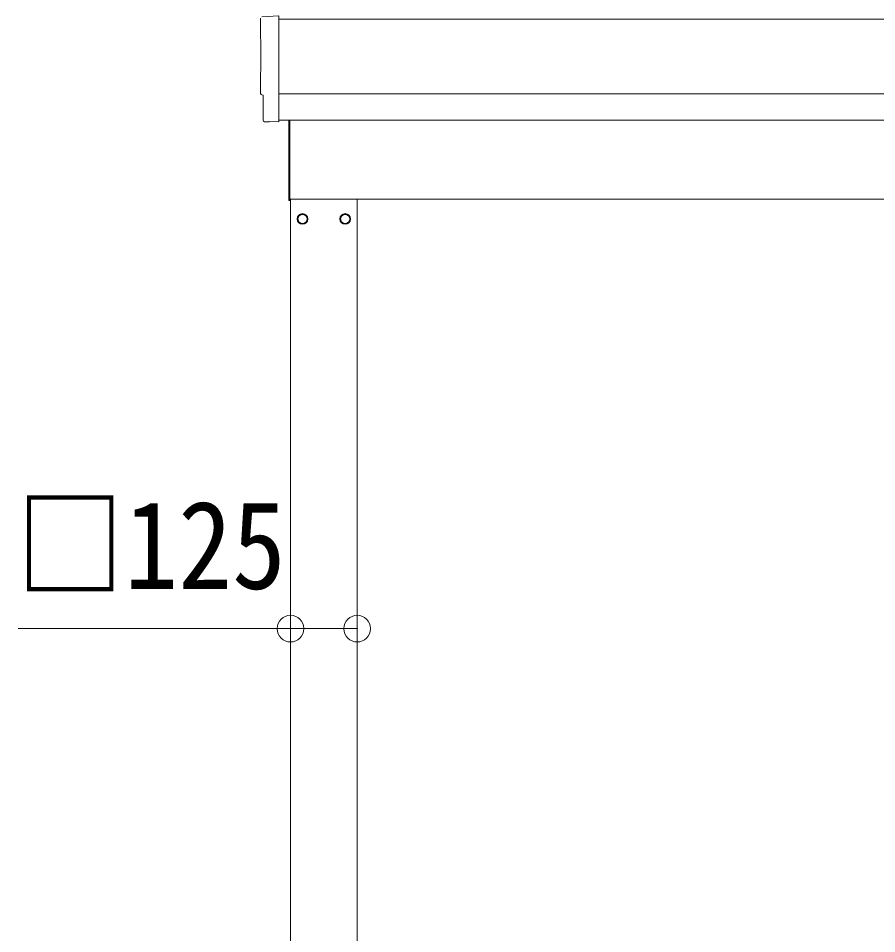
# Model space of a CAD drawing. Units: millimetres at full size, sheet at 1:50; details may follow other scales. Extents: x -14053 to 14053, y -9700 to 9700.
# Drawn here: x -8320 to -6711, y -2971 to -1256 of the extents above; entities that cross this region are included whole.
import ezdxf
from ezdxf.enums import TextEntityAlignment as Align

# ---------------------------------------------------------------- set-up
doc = ezdxf.new("R2010")
doc.units = ezdxf.units.MM
doc.header["$LTSCALE"] = 50
doc.header["$PDMODE"] = 32
doc.header["$PDSIZE"] = 50
doc.layers.add('0-1_Defpoints', color=4, linetype='Continuous', lineweight=9)
doc.layers.add('0-6_PARTS1', color=6, linetype='Continuous', lineweight=9)
doc.styles.add('ＭＳ ゴシック', font='')
doc.styles.get('ＭＳ ゴシック').set_extended_font_data('MS Gothic')

msp = doc.modelspace()

# ---------------------------------------------------------------- linework, layer by layer
at = {"layer": '0-1_Defpoints'}
for p, q in [((-7831.79, -1256.93), (-1789.79, -1256.93)), ((-1789.79, -1396.82), (-7831.79, -1396.82)), ((-7851.42, -1449.67), (-7858.34, -1449.31)), ((-7831.79, -1446.64), (-1789.79, -1446.64)), ((-7831.79, -1448.67), (-7831.79, -1449.67)), ((-7812.79, -1597.05), (-7812.79, -1446.74)), ((-7810.79, -1446.74), (-7810.79, -1597.05)), ((-7810.79, -1594.55), (-1907.55, -1594.55)), ((-7809.79, -4449.55), (-7809.79, -1594.55)), ((-7684.79, -1594.55), (-7684.79, -4449.55)), ((-7810.79, -1597.05), (-7812.79, -1597.05)), ((-7778.69, -1631.3), (-7778.79, -1631.3)), ((-7778.69, -1631.8), (-7778.79, -1631.8)), ((-7715.88, -1631.3), (-7715.78, -1631.3)), ((-7715.88, -1631.8), (-7715.78, -1631.8))]:
    msp.add_line(p, q, dxfattribs=at)
for points in [[(-7863.36, -1252.47), (-7831.79, -1250.82), (-7831.79, -1448.67)], [(-7861.18, -1446.32), (-7861.18, -1399.29), (-7861.78, -1399.29)], [(-7850.68, -1449.4), (-7850.01, -1448.77), (-7831.79, -1449.67)]]:
    msp.add_lwpolyline(points, dxfattribs=at)
for points in [[(-7787.29, -1621.73), (-7795.79, -1626.64), (-7795.79, -1636.46), (-7787.29, -1641.36), (-7778.79, -1636.46), (-7778.79, -1626.64)], [(-7707.29, -1621.73), (-7698.79, -1626.64), (-7698.79, -1636.46), (-7707.29, -1641.36), (-7715.79, -1636.46), (-7715.79, -1626.64)]]:
    msp.add_lwpolyline(points, close=True, dxfattribs=at)
for centre, radius in [((-7787.29, -1631.55), 10), ((-7787.29, -1631.55), 8.5), ((-7707.29, -1631.55), 10), ((-7707.29, -1631.55), 8.5)]:
    msp.add_circle(centre, radius, dxfattribs=at)
for centre, start, end in [((-7787.29, -1631.55), 111.25399, 128.74601), ((-7787.29, -1631.55), 51.25399, 68.74601), ((-7707.29, -1631.55), 111.25399, 128.74601), ((-7707.29, -1631.55), 51.25399, 68.74601), ((-7787.29, -1631.55), 171.25399, 188.74601), ((-7787.29, -1631.55), 231.25399, 248.74601), ((-7787.29, -1631.55), 291.25399, 308.74601), ((-7787.29, -1631.55), 1.66581, 8.74601), ((-7787.29, -1631.55), 351.25399, 358.33419), ((-7707.29, -1631.55), 171.25399, 178.33419), ((-7707.29, -1631.55), 181.66581, 188.74601), ((-7707.29, -1631.55), 231.25399, 248.74601), ((-7707.29, -1631.55), 291.25399, 308.74601), ((-7707.29, -1631.55), 351.25399, 8.74601)]:
    msp.add_arc(centre, 8.6, start, end, dxfattribs=at)
for centre, major_axis, ratio, start_param, end_param in [((-12629.06, -1325.89), (4763.38, 0), 0.99863, 6.2686928, 6.2979817), ((-7861.78, -1394.89), (-4.41, 0), 0.99863, 6.2686928, 7.8539816), ((-7858.17, -1446.31), (-2.18, -2.07), 0.9974, 5.5252311, 7.0411395), ((-7851.37, -1448.67), (-0.727, -0.69), 0.9974, 0.7579542, 1.5707963)]:
    msp.add_ellipse(centre, major_axis=major_axis, ratio=ratio, start_param=start_param, end_param=end_param, dxfattribs=at)
at = {"layer": '0-6_PARTS1'}
for q in [(-8320.16, -2399.23), (-7684.79, -2399.23)]:
    msp.add_line((-7809.79, -2399.23), q, dxfattribs=at)
for p in [(-7809.79, -2399.23), (-7684.79, -2399.23)]:
    msp.add_point(p, dxfattribs=at)

# ---------------------------------------------------------------- texts
at = {"layer": '0-6_PARTS1', "color": 7, "style": 'ＭＳ ゴシック', "width": 0.9}
msp.add_text('□125', height=165, dxfattribs=at).set_placement((-8324.06, -2374.23), align=Align.BOTTOM_LEFT)

doc.saveas('drawing.dxf')
